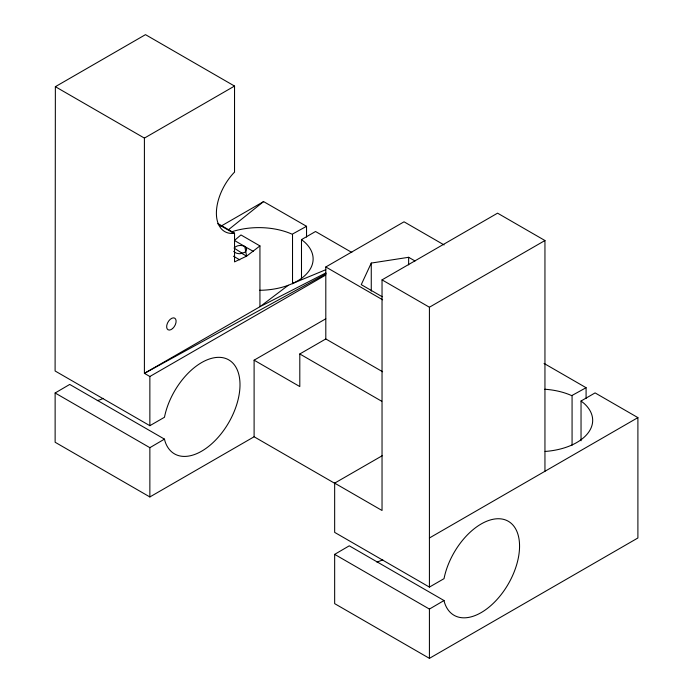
<?xml version="1.0" encoding="UTF-8"?>
<svg xmlns="http://www.w3.org/2000/svg" width="693" height="693" viewBox="0 0 693 693"><rect width="100%" height="100%" fill="white"/><g stroke="black" fill="none" stroke-linecap="round" stroke-linejoin="round"><path stroke-width="1.04" d="M335.299 483.645L254.106 436.772L149.861 496.95L55.128 442.255L55.128 392.983L69.733 384.433L164.466 439.128L165.064 441.45A54.279 31.341 -60 0 0 224.705 428.967A54.279 31.341 -60 0 0 222.955 357.727A54.279 31.341 -60 0 0 164.466 417.264L149.861 425.693L55.102 370.989L55.362 86.686L145.487 34.65L234.537 86.062L234.537 172.236L233.948 172.713A40.203 23.215 -60 0 0 216.398 213.175A40.203 23.215 -60 0 0 233.948 233.368L234.537 233.169L234.537 261.885L246.613 256.15L259.936 245.911L240.956 234.944L234.442 240.471L244.612 246.37L246.067 247.67L246.595 249.272L246.102 250.927L244.664 252.399L239.934 253.742A6.696 3.742 1.5 0 1 233.714 251.342M259.936 245.911L259.936 306.73L144.404 373.354L144.404 138.098L55.362 86.686M415.02 260.975L408.636 257.294L371.266 263.071L361.252 284.65L382.224 296.76M228.525 229.678L263.583 201.594L306.54 226.308L306.54 237.058M325.771 269.724L288.262 285.291L259.936 306.73L325.866 272.895M149.861 496.95L149.861 447.678L164.466 439.128M581.037 440.774L581.037 401.013L595.088 392.905L637.898 417.619L637.898 537.985L429.417 658.35L334.658 603.638L334.658 554.365L349.255 545.815L444.022 600.528L444.611 602.849A54.279 31.341 -60 0 0 504.261 590.367A54.279 31.341 -60 0 0 502.512 519.126A54.279 31.341 -60 0 0 444.022 578.664L429.417 587.092L334.658 532.38L334.658 483.134L382.172 455.76M429.417 658.35L429.417 609.078L444.022 600.528M144.404 138.098L234.537 86.062M220.824 226.239L263.583 201.594M232.025 231.713A54.279 31.332 0 0 1 292.177 234.225L306.54 226.308M301.49 279.374L301.49 239.613L315.532 231.505L351.827 252.46M382.614 371.751L325.805 338.955L325.805 266.978L404.036 221.812L444.083 244.932M326.16 273.839L144.404 373.354L149.861 376.498L325.623 275.095M334.658 483.134L382.034 510.49L382.034 279.868L497.565 213.167L544.949 240.523L544.949 471.283M254.106 436.772L254.106 360.178L325.771 318.806M254.106 360.178L299.8 386.564L299.8 353.967L325.805 338.955M382.034 279.868L429.417 307.224L544.949 240.523M544.837 389.241A54.279 31.332 0 0 1 571.725 395.625L586.087 387.708L586.087 398.449M429.417 537.985L637.898 417.619M244.612 246.37C241.225 244.811 236.599 245.149 234.052 248.068L242.498 253.456M253.421 251.429L244.802 246.561L246.613 256.15L242.074 253.534M544.066 363.444L586.087 387.708M325.805 266.978L382.614 299.783M217.845 223.527L234.537 233.169M218.182 224.263L233.948 233.368M233.437 256.202L239.761 259.858M299.8 353.967L381.748 401.282M55.128 392.983L149.861 447.678M334.658 554.365L429.417 609.078M581.037 401.013L584.008 403.369A54.279 31.332 0 0 1 545.114 451.446M301.49 239.613L304.452 241.97A54.279 31.332 0 0 1 293.191 283.22M572.071 395.798L572.071 445.235M429.417 307.224L429.417 587.092M408.636 257.294L408.636 264.847M371.266 263.071L371.266 291.138M292.524 234.399L292.524 283.835M149.861 376.498L149.861 425.693M382.761 559.797A54.279 31.341 -60 0 1 376.827 562.014M288.262 285.291A54.279 31.332 0 0 1 259.494 290.289M103.24 398.414A54.279 31.341 -60 0 1 97.306 400.632M172.609 328.543A6.705 3.872 -60 0 0 174.731 318.165A6.705 3.872 -60 0 0 166.805 325.19A6.705 3.872 -60 0 0 172.609 328.543"/></g></svg>
